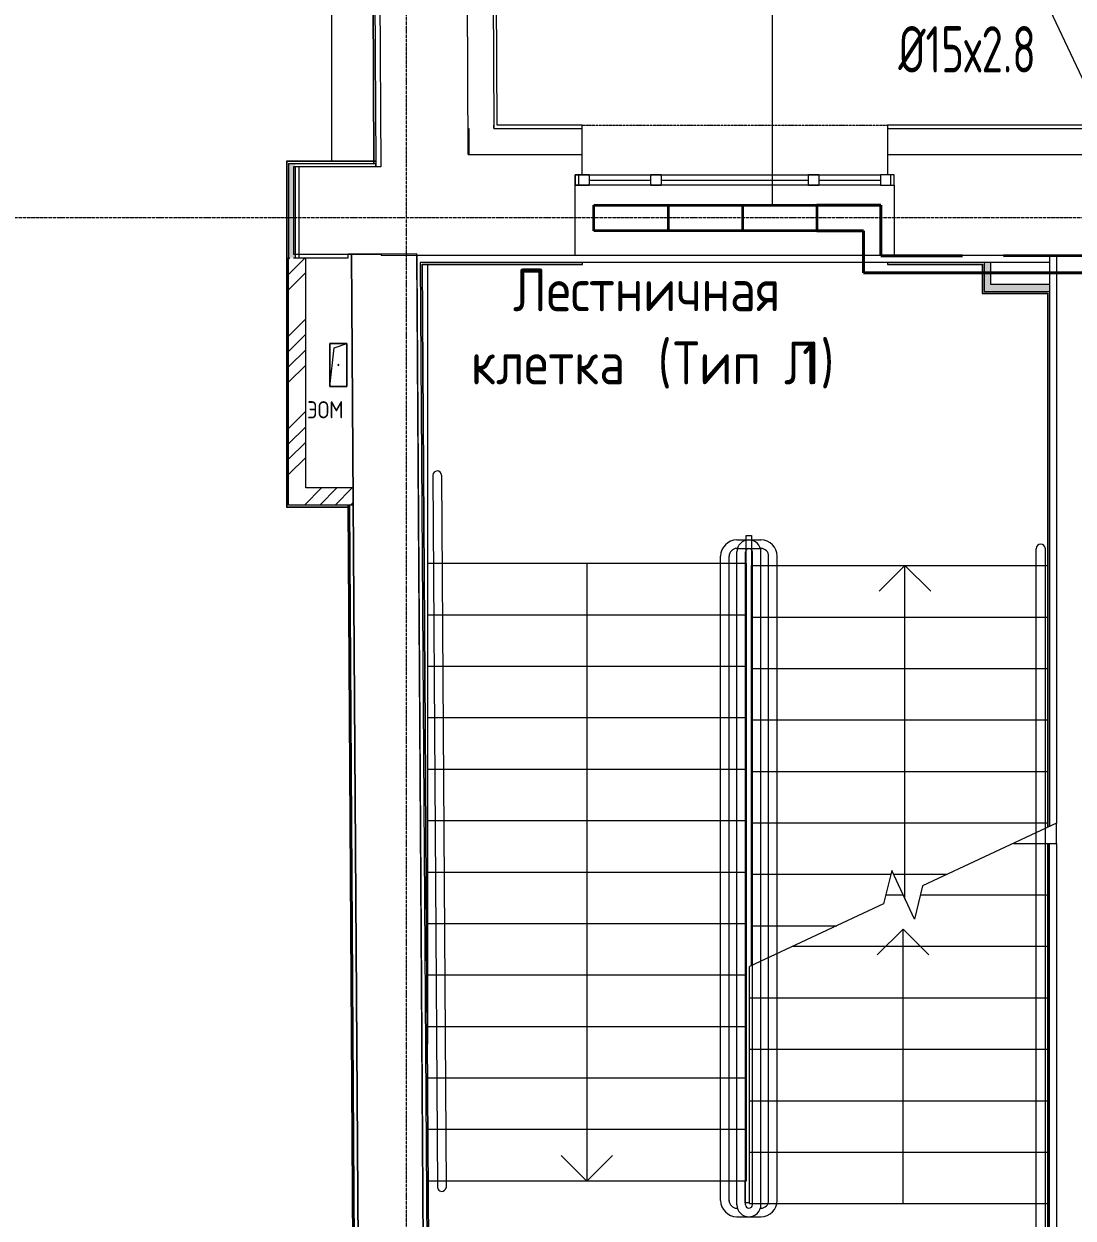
# Model space of a CAD drawing. Header units: millimetres. Extents: x -3929 to 624051, y 52832 to 514950.
# Drawn here: x 172427 to 178546, y 338339 to 345301 of the extents above; entities that cross this region are included whole.
import ezdxf
from ezdxf import colors
from ezdxf.entities.mleader import LeaderData, LeaderLine
from ezdxf.math import Vec2, Vec3

# ---------------------------------------------------------------- set-up
doc = ezdxf.new("R2010")
doc.units = ezdxf.units.MM
for name, pattern in [('ADSK_Линия сетки', [25, 20, -2.5, 0, -2.5]), ('ADSK_Штрихпунктирная 2 точки_ш15 п1_5 п1_5 п1_5', [19.5, 15, -1.5, 0, -1.5, 0, -1.5]), ('Hidden', [7.14375, 4.7625, -2.38125])]:
    doc.linetypes.add(name, pattern=pattern)
for name, color, linetype, lineweight in [('_ Окна', 7, 'Continuous', 9), ('Аннотация', 7, 'Continuous', 18), ('Лестницы', 7, 'Continuous', 9), ('Марки помещений', 7, 'Continuous', 20), ('Обобщенные модели', 7, 'Continuous', 18), ('ОВ-О-Оборудование', 32, 'Continuous', 35), ('ОВ-ТЕКСТ', 7, 'Continuous', 25), ('Окна', 7, 'Continuous', 9), ('Оси', 253, 'Continuous', 9), ('Перекрытие', 7, 'Continuous', 18), ('Стены внутренние', 7, 'Continuous', 18), ('Стены несущие', 7, 'Continuous', 30), ('Стены отделка', 7, 'Continuous', 30), ('Стены штриховка', 7, 'Continuous', 9), ('Стрелки вверх', 7, 'Continuous', 18)]:
    doc.layers.add(name, color=color, linetype=linetype, lineweight=lineweight)
doc.layers.add('Линии', color=7, linetype='Continuous', lineweight=9, true_color=0x00a600)
doc.layers.add('стояки', color=7, linetype='Continuous')
doc.layers.add('т11.1', color=1, linetype='Continuous', true_color=0xff0000)
doc.layers.add('т21.1', color=5, linetype='Continuous', true_color=0x0000ff)
doc.styles.add('GOST Common_2', font='GOST_Common.ttf', dxfattribs={"width": 0.9, "height": 250})
doc.styles.add('GOST Common_4', font='GOST_Common.ttf', dxfattribs={"width": 0.9, "height": 200})
doc.styles.add('СТИЛЬ', font='simplex.shx', dxfattribs={"width": 0.65})

# ---------------------------------------------------------------- blocks, each defined once
blk = doc.blocks.new('*U2952')
at = {"layer": 'ОВ-О-Оборудование', "color": 32, "ltscale": 0.1, "true_color": 0xcd6928}
for p, q in [((650, 75), (-650, 75)), ((-650, 75), (-650, -75)), ((-216.7, 75), (-216.7, -75)), ((216.7, 75), (216.7, -75)), ((650, -75), (650, 75)), ((-650, -75), (650, -75))]:
    blk.add_line(p, q, dxfattribs=at)
blk = doc.blocks.new('3 этаж')
at = {"layer": 'Стены внутренние', "lineweight": 0}
h = blk.add_hatch(color=253, dxfattribs=at)
h.dxf.hatch_style = 1
h.paths.add_polyline_path([(364760, -65727.4), (364749.3, -65727.4), (364769.3, -65727.4)])
h.paths.add_polyline_path([(364749.3, -65727.4), (364709.3, -65727.4), (364709.3, -66277.4), (364749.3, -66277.4)])
for points in [[(368805.7, -66434.4), (368805.7, -66304.9), (368765.7, -66304.9), (368765.7, -66434.4)], [(368989, -66474.4), (369148, -66474.4), (369148, -66434.4), (368765.7, -66434.4), (368765.7, -66474.4), (368985.4, -66474.4)]]:
    blk.add_hatch(color=253, dxfattribs=at).paths.add_polyline_path(points)
at = {"color": 253, "linetype": 'Continuous', "lineweight": 0}
for p, q in [((364709.3, -66285), (364716.9, -66277.4)), ((364709.3, -66374.8), (364806.7, -66277.4)), ((364709.3, -66464.6), (364809.3, -66364.6)), ((364709.3, -66734), (364809.3, -66634)), ((364709.3, -66823.8), (364809.3, -66723.8)), ((364709.3, -66913.6), (364809.3, -66813.6)), ((364709.3, -67003.4), (364809.3, -66903.4)), ((364709.3, -67272.8), (364809.3, -67172.8)), ((364709.3, -67362.6), (364809.3, -67262.6)), ((364709.3, -67452.4), (364809.3, -67352.4)), ((364709.3, -67542.2), (364809.3, -67442.2)), ((364801.6, -67719.4), (364901.6, -67619.4)), ((364891.4, -67719.4), (364991.4, -67619.4)), ((364981.2, -67719.4), (365081.2, -67619.4)), ((365071, -67719.4), (365086.7, -67703.7))]:
    blk.add_line(p, q, dxfattribs=at)
at = {"layer": '_ Окна', "color": 253, "lineweight": 0}
for p, q in [((366381.8, -65854.9), (366381.8, -65794.9)), ((366381.8, -65794.9), (366461.8, -65794.9)), ((366401.8, -65854.9), (366401.8, -65794.9)), ((366461.8, -65794.9), (366461.8, -65854.9)), ((366821.8, -65854.9), (366821.8, -65794.9)), ((366821.8, -65794.9), (366881.8, -65794.9)), ((366881.8, -65794.9), (366881.8, -65854.9)), ((367741.8, -65854.9), (367741.8, -65794.9)), ((367741.8, -65794.9), (367801.8, -65794.9)), ((367801.8, -65794.9), (367801.8, -65854.9)), ((368161.8, -65794.9), (368161.8, -65854.9)), ((368241.8, -65794.9), (368161.8, -65794.9)), ((368221.8, -65854.9), (368221.8, -65794.9)), ((368241.8, -65854.9), (368241.8, -65794.9)), ((366461.8, -65854.9), (366381.8, -65854.9)), ((366461.8, -65824.9), (366821.8, -65824.9)), ((366881.8, -65854.9), (366821.8, -65854.9)), ((366881.8, -65824.9), (367741.8, -65824.9)), ((367801.8, -65854.9), (367741.8, -65854.9)), ((367801.8, -65824.9), (368161.8, -65824.9)), ((368161.8, -65854.9), (368241.8, -65854.9))]:
    blk.add_line(p, q, dxfattribs=at)
at = {"layer": 'Лестницы', "color": 253, "lineweight": 0}
for p, q in [((365519.4, -66316.8), (365519.4, -68060.9)), ((367378.8, -67896.7), (367409.4, -67896.7)), ((367378.8, -68060.9), (367378.8, -67896.7)), ((367409.4, -67896.7), (367409.4, -68072.2)), ((367378.8, -68060.9), (365519.4, -68060.9)), ((365519.4, -68060.9), (365519.4, -68360.9)), ((367378.8, -68060.9), (365519.4, -68060.9)), ((367378.8, -68060.9), (367378.8, -68360.9)), ((367409.4, -68072.2), (369136, -68072.2)), ((367409.4, -68372.2), (367409.4, -68072.2)), ((367409.4, -68072.2), (369136, -68072.2)), ((365519.4, -68360.9), (365519.4, -68660.9)), ((367378.8, -68360.9), (365519.4, -68360.9)), ((367378.8, -68360.9), (365519.4, -68360.9)), ((367378.8, -68360.9), (367378.8, -68660.9)), ((367409.4, -68672.2), (367409.4, -68372.2)), ((367409.4, -68372.2), (369136, -68372.2)), ((367409.4, -68372.2), (369136, -68372.2)), ((365519.4, -68660.9), (365519.4, -68960.9)), ((367378.8, -68660.9), (365519.4, -68660.9)), ((367378.8, -68660.9), (365519.4, -68660.9)), ((367378.8, -68660.9), (367378.8, -68960.9)), ((367409.4, -68972.2), (367409.4, -68672.2)), ((367409.4, -68672.2), (369136, -68672.2)), ((367409.4, -68672.2), (369136, -68672.2)), ((365519.4, -68960.9), (365519.4, -69260.9)), ((367378.8, -68960.9), (365519.4, -68960.9)), ((367378.8, -68960.9), (365519.4, -68960.9)), ((367378.8, -68960.9), (367378.8, -69260.9)), ((367409.4, -69272.2), (367409.4, -68972.2)), ((367409.4, -68972.2), (369136, -68972.2)), ((367409.4, -68972.2), (369136, -68972.2)), ((365519.4, -69260.9), (365519.4, -69560.9)), ((367378.8, -69260.9), (365519.4, -69260.9)), ((367378.8, -69260.9), (365519.4, -69260.9)), ((367378.8, -69260.9), (367378.8, -69560.9)), ((367409.4, -69572.2), (367409.4, -69272.2)), ((367409.4, -69272.2), (369136, -69272.2)), ((367409.4, -69272.2), (369136, -69272.2)), ((365519.4, -69560.9), (365519.4, -69860.9)), ((367378.8, -69560.9), (365519.4, -69560.9)), ((367378.8, -69560.9), (365519.4, -69560.9)), ((367378.8, -69560.9), (367378.8, -69860.9)), ((367409.4, -69872.2), (367409.4, -69572.2)), ((367409.4, -69572.2), (369136, -69572.2)), ((367409.4, -69572.2), (369136, -69572.2)), ((369188, -69575), (368406.3, -69939.5)), ((369188, -69692.3), (369188, -69575)), ((368936.4, -69692.3), (369188, -69692.3)), ((368936.4, -69692.3), (369188, -69692.3)), ((365519.4, -69860.9), (365519.4, -70160.9)), ((367378.8, -69860.9), (365519.4, -69860.9)), ((367378.8, -69860.9), (365519.4, -69860.9)), ((367378.8, -69860.9), (367378.8, -70160.9)), ((367409.4, -70172.2), (367409.4, -69872.2)), ((367409.4, -69872.2), (368221.8, -69872.2)), ((367409.4, -69872.2), (368221.8, -69872.2)), ((368227, -69850.7), (368179.7, -70045.2)), ((368359.1, -70133.9), (368227, -69850.7)), ((368237, -69872.2), (368550.7, -69872.2)), ((368237, -69872.2), (368550.7, -69872.2)), ((368406.3, -69939.5), (368359.1, -70133.9)), ((368179.7, -70045.2), (367398, -70409.7)), ((368192.6, -69992.3), (368293, -69992.3)), ((368192.6, -69992.3), (368293, -69992.3)), ((368393.5, -69992.3), (369136, -69992.3)), ((368393.5, -69992.3), (369136, -69992.3)), ((365519.4, -70160.9), (365519.4, -70460.9)), ((367378.8, -70160.9), (365519.4, -70160.9)), ((367378.8, -70160.9), (365519.4, -70160.9)), ((367378.8, -70160.9), (367378.8, -70460.9)), ((367409.4, -70404.4), (367409.4, -70172.2)), ((367409.4, -70172.2), (367907.4, -70172.2)), ((367409.4, -70172.2), (367907.4, -70172.2)), ((367649.7, -70292.3), (369136, -70292.3)), ((367649.7, -70292.3), (369136, -70292.3)), ((365519.4, -70460.9), (365519.4, -70760.9)), ((367378.8, -70460.9), (365519.4, -70460.9)), ((367378.8, -70460.9), (365519.4, -70460.9)), ((367378.8, -70460.9), (367378.8, -70760.9)), ((367398, -70592.3), (367398, -70409.7)), ((367398, -70892.3), (367398, -70592.3)), ((367398, -70592.3), (369136, -70592.3)), ((367398, -70592.3), (369136, -70592.3)), ((365519.4, -70760.9), (365519.4, -70862.8)), ((367378.8, -70760.9), (365519.4, -70760.9)), ((367378.8, -70760.9), (365519.4, -70760.9)), ((367378.8, -70760.9), (367378.8, -71060.9)), ((367398, -71192.3), (367398, -70892.3)), ((367398, -70892.3), (369136, -70892.3)), ((367398, -70892.3), (369136, -70892.3)), ((367378.8, -71060.9), (365520.7, -71060.9)), ((367378.8, -71060.9), (365520.7, -71060.9)), ((367378.8, -71060.9), (367378.8, -71360.9)), ((367398, -71492.3), (367398, -71192.3)), ((367398, -71192.3), (369136, -71192.3)), ((367398, -71192.3), (369136, -71192.3)), ((367378.8, -71360.9), (365522.7, -71360.9)), ((367378.8, -71360.9), (365522.7, -71360.9)), ((367378.8, -71360.9), (367378.8, -71660.9)), ((367398, -71792.3), (367398, -71492.3)), ((367398, -71492.3), (369136, -71492.3)), ((367398, -71492.3), (369136, -71492.3)), ((367378.8, -71660.9), (365524.6, -71660.9)), ((367398, -71792.3), (369136, -71792.3)), ((367398, -71792.3), (369136, -71792.3))]:
    blk.add_line(p, q, dxfattribs=at)
at = {"layer": 'Линии', "color": 253, "linetype": 'ADSK_Штрихпунктирная 2 точки_ш15 п1_5 п1_5 п1_5', "lineweight": 0}
blk.add_line((366421.8, -65504.9), (368202.8, -65504.9), dxfattribs=at)
at = {"layer": 'Линии', "color": 253, "lineweight": 0}
for p, q in [((365550.8, -67546), (365577.8, -71696)), ((365600.8, -67545.5), (365627.8, -71698)), ((367324.4, -67922.7), (367464.4, -67922.7)), ((367229.4, -71774), (367229.4, -68017.7)), ((367278.8, -71777.2), (367278.8, -68018.1)), ((367323.8, -67972.7), (367461.4, -67972.7)), ((367323.8, -71798.7), (367323.8, -67993)), ((367373.8, -71798.7), (367373.8, -67992.7)), ((367414.4, -71798.7), (367414.4, -67992.7)), ((367464.4, -71798.7), (367464.4, -67993)), ((367509.4, -71773.7), (367509.4, -68017.9)), ((367559.4, -71774), (367559.4, -68017.7)), ((369069.4, -71945.4), (369069.4, -67973.9)), ((369123, -71945.4), (369123, -67973.9)), ((367324, -71819), (367326.8, -71819)), ((367461.4, -71819), (367464.2, -71819)), ((367324.4, -71869), (367464.4, -71869)), ((367354.4, -71869), (367464.4, -71869))]:
    blk.add_line(p, q, dxfattribs=at)
for centre, radius, start, end in [((365575.8, -67545.9), 25, 0.90502, 180.37263), ((367324.4, -68017.7), 95, 90, 180), ((367394.1, -67993), 70.3, 0, 180), ((367464.4, -68017.7), 95, 0, 90), ((369096.2, -67973.9), 26.8, 0, 180), ((367324, -68017.9), 45.2, 90.28851, 180.28851), ((367394.1, -67992.7), 20.3, 0, 180), ((367464.2, -68017.9), 45.2, 0, 90), ((365602.9, -71695.9), 25, 180.37263, 355.05723), ((367324.4, -71774), 95, 180, 270), ((367324, -71773.7), 45.2, 180, 270), ((367464.2, -71773.7), 45.2, 270, 0), ((367464.4, -71774), 95, 270, 0), ((367394.1, -71798.7), 70.3, 180, 0), ((367394.1, -71798.7), 20.3, 180, 0)]:
    blk.add_arc(centre, radius, start, end, dxfattribs=at)
at = {"layer": 'Обобщенные модели', "color": 253, "lineweight": 0}
for p, q in [((364949.9, -67027.4), (364949.9, -66777.4)), ((364949.9, -66777.4), (365049.9, -66777.4)), ((365049.9, -66777.4), (364949.9, -66777.4)), ((364949.9, -66777.4), (364949.9, -67027.4)), ((364949.9, -67027.4), (364974.9, -66802.4)), ((364974.9, -66802.4), (365049.9, -66777.4)), ((365049.9, -66777.4), (365049.9, -67027.4)), ((365049.9, -67027.4), (365049.9, -66777.4)), ((365049.9, -67027.4), (364949.9, -67027.4)), ((364949.9, -67027.4), (365049.9, -67027.4))]:
    blk.add_line(p, q, dxfattribs=at)
for start, end in [(0, 180), (180, 0), (60, 165), (195, 270), (300, 0)]:
    blk.add_arc((364999.9, -66902.4), 2.5, start, end, dxfattribs=at)
at = {"layer": 'Окна', "color": 253, "lineweight": 0}
for p, q in [((366381.8, -65794.9), (366381.8, -65854.9)), ((366461.8, -65794.9), (366381.8, -65794.9)), ((366461.8, -65794.9), (366821.8, -65794.9)), ((366881.8, -65794.9), (366821.8, -65794.9)), ((366881.8, -65794.9), (367741.8, -65794.9)), ((367801.8, -65794.9), (367741.8, -65794.9)), ((367801.8, -65794.9), (368161.8, -65794.9)), ((368241.8, -65794.9), (368161.8, -65794.9)), ((368241.8, -65854.9), (368241.8, -65794.9)), ((366381.8, -65854.9), (366461.8, -65854.9)), ((366821.8, -65854.9), (366461.8, -65854.9)), ((366821.8, -65854.9), (366881.8, -65854.9)), ((367741.8, -65854.9), (366881.8, -65854.9)), ((367741.8, -65854.9), (367801.8, -65854.9)), ((368161.8, -65854.9), (367801.8, -65854.9)), ((368161.8, -65854.9), (368241.8, -65854.9))]:
    blk.add_line(p, q, dxfattribs=at)
at = {"layer": 'Оси', "color": 253, "linetype": 'ADSK_Линия сетки', "lineweight": 0}
for p, q in [((365397.6, -89970), (365397.6, -42931)), ((351838.9, -66042.4), (418402.9, -66042.4))]:
    blk.add_line(p, q, dxfattribs=at)
at = {"layer": 'Перекрытие', "color": 253, "lineweight": 0}
for p, q in [((364960.6, -62861), (364960.6, -65715.3)), ((367373, -71660.9), (365524.6, -71660.9)), ((367373, -71787.3), (367373, -71660.9)), ((365493.3, -71759.4), (365503.2, -73301.6)), ((367398, -71787.3), (367373, -71787.3))]:
    blk.add_line(p, q, dxfattribs=at)
at = {"layer": 'Стены несущие', "color": 253, "lineweight": 0}
for p, q in [((365241.8, -64588.6), (365247.6, -65747.3)), ((365757.3, -65674.9), (365751.6, -64566)), ((365757.3, -65674.9), (366421.8, -65674.9)), ((366421.8, -65794.9), (366421.8, -65674.9)), ((368201.8, -65674.9), (370153.4, -65674.9)), ((368201.8, -65674.9), (368201.8, -65794.9)), ((365247.6, -65747.3), (364737.8, -65747.3)), ((364737.8, -65747.3), (364737.8, -66257.3)), ((364769.3, -65747.3), (364769.3, -66277.4)), ((366381.8, -66264.9), (366381.8, -65854.9)), ((368241.8, -65854.9), (368241.8, -66264.9)), ((364737.8, -66257.3), (365250.2, -66257.3)), ((365457.4, -66254.8), (365077.4, -66257.3)), ((365077.4, -66257.3), (365127.8, -74003.6)), ((365250.2, -66257.3), (365250.3, -66264.9)), ((366381.8, -66264.9), (365250.3, -66264.9)), ((365505.3, -73623.6), (365457.4, -66254.8)), ((369188, -66264.9), (368241.8, -66264.9)), ((369188, -66264.9), (369188, -69575)), ((369188, -69692.3), (369188, -73623.6))]:
    blk.add_line(p, q, dxfattribs=at)
at = {"layer": 'Стены отделка', "color": 253, "lineweight": 0}
for p, q in [((365199.8, -64588.8), (365205.5, -65727.3)), ((365926.4, -65504.9), (365921.6, -64565.1)), ((365906.5, -65524.9), (365906.4, -65504.9)), ((365906.5, -65504.9), (365906.5, -65524.9)), ((366421.8, -65504.9), (365926.4, -65504.9)), ((366421.8, -65674.9), (366421.8, -65504.9)), ((370153.4, -65504.9), (368201.8, -65504.9)), ((368201.8, -65504.9), (368201.8, -65674.9)), ((365756.5, -65524.9), (365761.6, -65524.9)), ((365761.6, -65524.9), (365761.6, -65674.9)), ((368202.8, -65524.9), (368201.8, -65524.9)), ((365217.5, -65715.3), (364697.3, -65715.3)), ((364697.3, -65715.3), (364697.3, -66277.4)), ((364709.3, -65727.4), (364709.3, -66277.4)), ((364709.3, -65727.4), (364749.3, -65727.4)), ((364737.8, -65727.3), (365205.5, -65727.3)), ((365217.5, -65727.3), (365217.6, -65746.5)), ((365217.6, -65747.3), (365217.6, -65727.3)), ((368201.8, -65674.9), (368201.8, -65674.9)), ((364749.3, -66277.4), (364749.3, -65747.3)), ((365217.6, -65746.5), (365247.6, -65746.4)), ((364709.3, -67719.4), (364709.3, -66277.4)), ((364737.8, -66277.3), (365057.4, -66277.3)), ((364809.3, -67619.4), (364809.3, -66277.4)), ((365077.4, -66257.3), (365057.4, -66257.4)), ((365057.4, -66277.3), (365057.4, -66257.3)), ((365128, -74043.6), (365077.4, -66257.3)), ((365457.2, -66264.9), (365457.2, -66304.9)), ((368241.8, -66264.9), (366381.8, -66264.9)), ((369148, -66264.9), (369148, -69593.6)), ((369188, -66264.9), (369188, -66264.9)), ((365457.2, -66304.9), (365457.7, -66304.9)), ((365457.7, -66304.9), (365505.3, -73603.6)), ((369148, -66304.9), (365477.7, -66304.9)), ((365477.7, -66304.9), (365525.3, -73603.6)), ((365489.8, -66316.9), (366422.8, -66316.9)), ((365537.2, -73591.6), (365489.8, -66316.9)), ((366422.8, -66316.9), (366422.8, -66304.9)), ((368202.8, -66304.9), (368202.8, -66316.9)), ((368202.8, -66316.9), (368753.7, -66316.9)), ((368753.7, -66316.9), (368753.7, -66484.4)), ((368765.7, -66304.9), (368765.7, -66474.4)), ((368805.7, -66434.4), (368805.7, -66304.9)), ((368755.7, -66486.4), (369136, -66486.4)), ((368765.7, -66474.4), (369148, -66474.4)), ((369148, -66434.4), (368805.7, -66434.4)), ((369136, -66486.4), (369136, -69599.2)), ((365086.1, -67619.4), (364809.3, -67619.4)), ((365086.8, -67719.4), (364709.3, -67719.4)), ((365054.9, -67719.4), (365096, -74043.8)), ((365108, -74043.7), (365066.9, -67719.4)), ((369136, -69692.3), (369136, -72119.4)), ((369148, -70491.8), (369148, -69692.3)), ((369148, -70416.4), (369136, -70416.4)), ((369148, -73603.6), (369148, -70416.4)), ((369136, -70491.8), (369148, -70491.8))]:
    blk.add_line(p, q, dxfattribs=at)
at = {"layer": 'Стены штриховка', "color": 253, "lineweight": 0}
for p, q in [((365201.8, -64588.8), (365207.5, -65727.3)), ((365211.8, -64589.7), (365217.5, -65727.3)), ((365901.7, -64566.2), (365906.4, -65504.9)), ((365906.5, -65524.9), (366421.8, -65524.9)), ((368202.8, -65524.9), (370153.4, -65524.9)), ((365217.5, -65717.3), (364699.3, -65717.3)), ((364699.3, -65717.3), (364699.3, -66277.4)), ((365205.5, -65727.3), (365217.5, -65727.3)), ((364697.3, -66277.4), (364697.3, -67669.4)), ((364699.3, -66277.4), (364699.3, -67729.4)), ((365487.8, -66314.9), (366422.8, -66314.9)), ((365535.2, -73591.6), (365487.8, -66314.9)), ((368202.8, -66314.9), (368755.7, -66314.9)), ((368755.7, -66314.9), (368755.7, -66486.4)), ((368753.7, -66484.4), (369138, -66484.4)), ((368753.7, -66484.4), (368753.7, -66486.4)), ((368753.7, -66486.4), (368755.7, -66486.4)), ((369138, -66484.4), (369138, -69598.3)), ((364697.3, -67669.4), (364697.3, -67731.4)), ((364697.3, -67731.4), (364759.3, -67731.4)), ((364699.3, -67729.4), (365056.9, -67729.4)), ((364759.3, -67731.4), (365054.9, -67731.4)), ((365056.9, -67719.4), (365098, -74043.8)), ((369138, -69692.3), (369138, -72119.4))]:
    blk.add_line(p, q, dxfattribs=at)
at = {"layer": 'Стрелки вверх', "color": 253, "lineweight": 0}
for p, q in [((366449.1, -68060.9), (366449.1, -68360.9)), ((368304.4, -68072.2), (368154.4, -68222.2)), ((368304.4, -68372.2), (368304.4, -68072.2)), ((368304.4, -68072.2), (368454.4, -68222.2)), ((366449.1, -68360.9), (366449.1, -68660.9)), ((368304.4, -68672.2), (368304.4, -68372.2)), ((366449.1, -68660.9), (366449.1, -68960.9)), ((368304.4, -68972.2), (368304.4, -68672.2)), ((366449.1, -68960.9), (366449.1, -69260.9)), ((368304.4, -69272.2), (368304.4, -68972.2)), ((366449.1, -69260.9), (366449.1, -69560.9)), ((368304.4, -69572.2), (368304.4, -69272.2)), ((366449.1, -69560.9), (366449.1, -69860.9)), ((368304.4, -69872.2), (368304.4, -69572.2)), ((366449.1, -69860.9), (366449.1, -70160.9)), ((368304.4, -70016.8), (368304.4, -69872.2)), ((366449.1, -70160.9), (366449.1, -70460.9)), ((368293, -70192.3), (368143, -70342.3)), ((368293, -70292.3), (368293, -70192.3)), ((368293, -70192.3), (368443, -70342.3)), ((368293, -70592.3), (368293, -70292.3)), ((366449.1, -70460.9), (366449.1, -70760.9)), ((368293, -70892.3), (368293, -70592.3)), ((366449.1, -70760.9), (366449.1, -71060.9)), ((368293, -71192.3), (368293, -70892.3)), ((366449.1, -71060.9), (366449.1, -71360.9)), ((368293, -71492.3), (368293, -71192.3)), ((366449.1, -71360.9), (366449.1, -71660.9)), ((368293, -71792.3), (368293, -71492.3)), ((366449.1, -71660.9), (366299.1, -71510.9)), ((366449.1, -71660.9), (366599.1, -71510.9))]:
    blk.add_line(p, q, dxfattribs=at)
at = {"layer": 'Аннотация', "color": 253, "lineweight": 0, "style": 'GOST Common_4', "width": 0.9}
blk.add_text('ЭОМ', height=100, dxfattribs=at).set_placement((364817.6, -67214))
at = {"layer": 'Марки помещений', "color": 253, "lineweight": 0, "style": 'GOST Common_2', "width": 0.9}
for s, p in [('Лестничная', (366018.8, -66589.6)), ('(', (366862.5, -67015.7)), ('Тип Л', (366952.5, -67015.7)), ('1)', (367704.6, -67015.7)), ('клетка ', (365773, -67015.7))]:
    blk.add_text(s, height=250, dxfattribs=at).set_placement(p)

msp = doc.modelspace()

# ---------------------------------------------------------------- linework, layer by layer
at = {"layer": 'стояки', "color": 7, "lineweight": 15}
msp.add_lwpolyline([(176792.128, 344244.62), (176792.128, 345987.918)], dxfattribs=at)
at = {"layer": 'т11.1', "lineweight": 40}
for p, q in [((177050.799, 344094.62), (177324.438, 344094.62)), ((177324.438, 344094.62), (177324.438, 343849.448)), ((177324.438, 343849.448), (178987.081, 343849.448))]:
    msp.add_line(p, q, dxfattribs=at)
at = {"layer": 'т21.1', "linetype": 'Hidden', "lineweight": 40, "ltscale": 100}
for p, q in [((177050.799, 344244.62), (177424.589, 344244.62)), ((177424.589, 344244.62), (177424.822, 343949.165)), ((177424.822, 343949.165), (178938.079, 343950.445))]:
    msp.add_line(p, q, dxfattribs=at)

# ---------------------------------------------------------------- block references
at = {"layer": 'ОВ-О-Оборудование', "ltscale": 10, "xscale": -1}
msp.add_blockref('*U2952', (176400.799, 344169.62), dxfattribs=at)
at = {"layer": 'стояки', "color": 5, "lineweight": 40}
msp.add_blockref('3 этаж', (-190738.98, 410215.433), dxfattribs=at)

# ---------------------------------------------------------------- leaders
at = {"layer": 'ОВ-ТЕКСТ', "color": 7}
ml = msp.add_multileader_mtext('Standard', dxfattribs=at)
ml.set_content('\\A1;Ст. 5^J%%C15х2.8 ', color=7, style='СТИЛЬ')
ml.set_leader_properties(color=7, lineweight=18)
ml.build(insert=Vec2(0, 0))
ml.multileader.update_dxf_attribs({"text_left_attachment_type": 6, "text_right_attachment_type": 6, "dogleg_length": 0.36, "arrow_head_size": 0.126})
ctx = ml.context
ctx.base_point, ctx.char_height, ctx.arrow_head_size, ctx.landing_gap_size, ctx.plane_origin = Vec3(177459.847, 345414.121), 270, 0.126, 0.063, Vec3(182592.03, 341517.729)
ctx.left_attachment, ctx.right_attachment, ctx.text_align_type = 6, 6, 1
notes = []
notes.append((ctx, [(1, (1, 1, 0), (178396.225, 345414.121), (-1, 0), 0.252, [(0, [(178938.079, 343950.445), (179088.079, 343950.445)], 0, [])])]))
ctx.mtext.insert, ctx.mtext.width, ctx.mtext.alignment, ctx.mtext.flow_direction = Vec3(177927.91, 345738.121), 1404.14984, 2, 5
for ctx, leaders in notes:
    for number, flags, end, landing, length, lines in leaders:
        leader = LeaderData()
        leader.index, (leader.has_last_leader_line, leader.has_dogleg_vector, leader.attachment_direction) = number, flags
        leader.last_leader_point, leader.dogleg_vector, leader.dogleg_length = Vec3(end), Vec3(landing), length
        for number, points, colour, breaks in lines:
            line = LeaderLine()
            line.index, line.vertices, line.color, line.breaks = number, Vec3.list(points), colors.encode_raw_color(colour), breaks
            leader.lines.append(line)
        ctx.leaders.append(leader)

doc.saveas('drawing.dxf')
